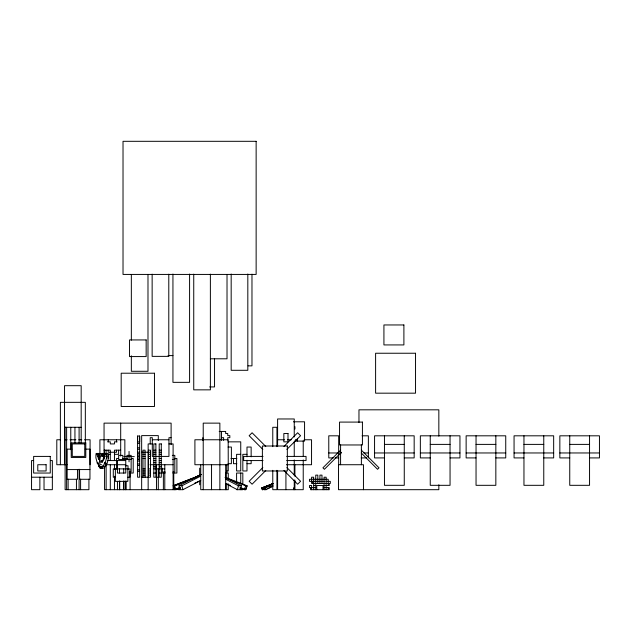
<?xml version="1.0" encoding="UTF-8"?>
<svg xmlns="http://www.w3.org/2000/svg" width="631" height="631" viewBox="0 0 631 631"><rect width="100%" height="100%" fill="white"/><g stroke="black" fill="none" stroke-linecap="round" stroke-linejoin="round"><path stroke-width="0.95" d="M137.582 436.029L137.582 441.913L139.656 441.913L139.656 436.029L137.582 436.029L137.582 477.21L139.656 477.21L139.656 436.029M240.348 489.688L241.357 485.775L238.415 485.775L237.406 489.688L225.504 483.559M99.903 453.444L96.275 453.444L95.896 454.912L95.896 457.854L97.419 463.738L98.759 463.738M100.282 457.854L98.941 457.854L98.562 459.329L97.797 456.387L98.562 453.444L99.319 456.387L100.084 453.444M97.419 463.738L97.797 462.271L98.941 466.68L100.282 466.68M98.941 466.68L99.319 465.205L100.084 468.147L104.375 468.147L104.762 466.68M101.607 456.387L102.372 453.444L108.185 453.444L108.564 457.854L107.041 463.738L105.03 463.738L104.651 462.271L103.508 466.68L105.519 466.68L106.434 463.146M105.227 456.387L102.372 456.387L103.129 453.444L103.894 456.387L104.651 453.444L105.03 454.912L105.416 453.444L105.795 454.912L106.174 453.444L106.552 454.912L106.552 457.854L105.03 463.738M100.084 468.147L100.463 466.68L100.85 468.147L101.228 466.68L101.607 468.147L101.985 466.68L102.372 468.147L103.129 465.205L103.508 466.68M103.326 460.796L101.985 460.796L101.607 462.271L101.228 460.796M244.355 489.688L245.688 485.775L247.107 485.775L245.774 489.688L244.315 489.688L239.756 487.905M294.22 487.976L293.636 489.688L294.227 487.976L293.589 487.976M262.835 467.571L249.142 481.264L252.084 484.206L265.777 470.513M283.934 446.464L297.627 432.771L300.569 435.713L286.876 449.406M340.582 450.171L322.93 467.816L324.405 469.29L341.371 452.317M179.985 489.688L178.975 485.775L201.092 474.394M178.975 485.775L181.917 485.775L200.626 476.145M180.269 488.844L178.494 489.688L182.927 489.688L200.784 480.491M264.736 489.688L264.302 487.976L273.176 483.409L267.102 486.312M264.302 487.976L265.588 487.976L272.852 484.237M264.089 489.688L266.03 489.688L273.294 485.949M190.712 479.457L201.36 474.394M194.474 483.362L198.907 481.256M267.883 488.441L272.253 486.367M173.225 485.775L174.645 485.775L175.986 489.688L180.545 487.905L175.986 489.688L174.535 489.688L173.225 485.775L200.768 475.104L174.117 485.42M174.645 485.775L197.606 476.886M174.558 489.688L179.149 487.905L174.535 489.688L173.738 487.337M264.823 488.978L262.354 489.688L261.77 487.976L272.813 483.701M272.513 484.056L261.77 487.976L262.362 489.688L265.123 488.615M269.421 487.195L272.182 486.122M176.443 485.065L181.042 483.291M182.88 482.573L189.316 480.088M261.77 487.976L272.939 483.654M272.695 483.985L262.386 487.976L262.985 489.688L264.689 489.025M262.354 489.688L264.933 488.686M269.847 487.029L272.418 486.028M168.051 355.6L172.941 355.6M210.383 358.794L227.018 358.794L227.018 274.438M248.062 365.854L251.974 365.854L251.974 274.177M209.642 386.929L214.54 386.929L214.54 358.558M293.423 421.8L304.56 421.8L304.56 441.101L294.425 441.101M64.536 427.29L81.178 427.29M219.202 431.446L225.669 431.446L225.669 433.529L227.752 433.529L227.752 435.611L229.834 435.611L229.834 437.685L227.752 437.685L227.752 440.186M362.076 435.816L368.37 435.816L368.37 457.917M171.025 437.685L168.95 437.685L168.95 456.41L152.308 456.41L152.308 437.685L150.225 437.685L150.225 443.932M221.528 437.685L223.611 437.685L223.611 440.359M60.497 439.768L56.798 439.768L56.798 464.724L67.075 464.724M65.119 439.768L67.075 439.768M70.017 439.768L75.886 439.768M78.82 439.768L81.762 439.768M84.53 439.768L90.075 439.768L90.075 464.724M152.308 439.768L168.95 439.768M277.601 439.768L284.455 439.768M287.389 439.768L291.301 439.768M295.395 439.768L297.351 439.768M304.15 439.768L311.548 439.768L311.548 464.724L286.411 464.724M107.617 441.85L110.299 441.85L110.299 443.932L114.456 443.932L114.456 441.85L117.129 441.85M228.02 441.85L240.742 441.85L240.742 470.971L236.586 470.971L236.586 454.328L240.742 454.328M137.582 443.38L139.656 443.38M152.308 443.932L148.151 443.932L148.151 489.688M168.95 443.932L173.107 443.932L173.107 489.688M384.46 444.39L404.266 444.39M430.247 444.39L450.053 444.39M476.042 444.39L495.84 444.39M523.959 444.39L543.764 444.39M569.746 444.39L589.551 444.39M228.059 447.048L231.388 447.048L231.388 463.69L228.059 463.69M137.582 447.789L139.656 447.789M71.839 449.13L67.075 449.13L67.075 479.284L77.471 479.284L77.471 469.582M85.185 449.13L89.957 449.13L89.957 479.284L79.553 479.284L79.553 469.582M137.582 449.264L139.656 449.264M104.052 450.171L110.299 450.171L110.299 460.567M120.695 450.171L114.456 450.171L114.456 460.567M153.806 450.171L155.881 450.171M159.209 450.171L161.291 450.171M137.582 452.206L139.656 452.206M141.659 452.246L150.478 452.246M153.806 452.246L155.881 452.246M159.209 452.246L161.291 452.246M328.775 452.963L338.673 452.963L338.673 435.816L328.775 435.816L328.775 457.917L333.271 457.917M339.612 452.963L341.505 452.963M363.874 452.963L368.37 452.963M374.562 452.963L414.165 452.963M420.349 452.963L459.952 452.963M466.135 452.963L505.739 452.963M514.06 452.963L553.663 452.963M559.847 452.963L599.45 452.963M137.582 453.673L139.656 453.673M108.635 454.328L110.299 454.328M114.456 454.328L118.612 454.328L118.612 450.171M142.985 454.328L145.067 454.328M148.395 454.328L150.478 454.328M153.806 454.328L155.881 454.328M159.209 454.328L161.291 454.328M246.989 454.328L242.825 454.328L242.825 470.971L246.989 470.971L246.989 460.204M106.552 454.912L108.564 454.912M137.582 455.148L139.656 455.148M172.318 455.369L174.811 455.369L174.811 472.004L172.894 472.004M97.797 456.387L99.903 456.387M106.174 456.387L108.185 456.387M142.985 456.41L145.067 456.41M148.395 456.41L150.478 456.41M263.024 456.41L243.661 456.41L243.661 460.567L263.024 460.567M286.687 456.41L306.051 456.41L306.051 460.567L286.687 460.567M123.85 456.615L134.253 456.615M137.582 456.615L139.656 456.615M106.552 457.854L108.564 457.854M335.069 457.917L338.673 457.917M361.177 457.917L366.572 457.917M384.46 457.917L374.562 457.917L374.562 435.816L414.165 435.816L414.165 457.917L404.266 457.917M430.247 457.917L420.349 457.917L420.349 435.816L459.952 435.816L459.952 457.917L450.053 457.917M476.042 457.917L466.135 457.917L466.135 435.816L505.739 435.816L505.739 457.917L495.84 457.917M523.959 457.917L514.06 457.917L514.06 435.816L553.663 435.816L553.663 457.917L543.764 457.917M569.746 457.917L559.847 457.917L559.847 435.816L599.45 435.816L599.45 457.917L589.551 457.917M137.582 458.09L139.656 458.09M118.533 458.485L116.577 458.485L116.577 469.164M122.446 458.485L127.344 458.485M131.256 458.485L133.212 458.485L133.212 473.045L129.213 473.045M142.985 458.485L145.067 458.485M148.395 458.485L150.478 458.485M153.806 458.485L155.881 458.485M159.209 458.485L161.291 458.485M174.937 458.485L176.893 458.485L176.893 473.045L172.894 473.045M230.962 458.485L236.83 458.485M131.138 459.526L118.66 459.526L118.66 455.369L122.816 455.369L122.816 459.526M137.582 459.557L139.656 459.557M172.318 459.526L174.811 459.526M33.443 460.567L31.55 460.567L31.55 489.688L39.871 489.688L39.871 477.21M50.456 460.567L52.349 460.567L52.349 489.688L44.028 489.688L44.028 477.21M107.617 460.567L117.129 460.567M153.806 460.567L155.881 460.567M159.209 460.567L161.291 460.567M137.582 461.032L139.656 461.032M153.806 462.649L155.881 462.649M159.209 462.649L161.291 462.649M236.791 463.69L233.47 463.69L233.47 458.792M246.989 463.69L251.146 463.69L251.146 460.748M137.582 463.974L139.656 463.974M101.559 464.724L99.895 464.724L99.895 439.768L124.851 439.768L124.851 458.966M106.016 464.724L116.948 464.724M117.453 464.724L125.766 464.724M149.997 464.724L173.107 464.724M228.185 464.724L194.908 464.724L194.908 439.768L228.185 439.768L228.264 470.971L226.6 470.971M137.582 465.441L139.656 465.441M125.34 465.765L128.014 465.765L128.014 469.33M153.806 466.806L155.881 466.806M159.209 466.806L161.291 466.806M117.287 468.888L113.288 468.888L113.288 477.21L115.37 477.21M117.453 468.888L129.931 468.888L129.931 477.21L127.848 477.21M142.985 468.888L145.067 468.888M148.395 468.888L150.478 468.888M153.806 468.888L155.881 468.888M156.472 468.888L164.786 468.888M67.075 469.567L89.957 469.567M137.582 469.85L139.656 469.85M142.985 470.971L145.067 470.971M148.395 470.971L150.478 470.971M137.582 471.325L139.656 471.325M129.213 472.004L131.138 472.004L131.138 455.369L126.973 455.369L126.973 459.526M165.212 472.004L162.333 472.004L162.333 468.17M142.985 473.045L145.067 473.045M148.395 473.045L150.478 473.045M153.806 473.045L155.881 473.045M159.209 473.045L165.148 473.045M225.772 473.045L228.264 473.045L228.264 478.921M142.985 475.127L145.067 475.127M148.395 475.127L150.478 475.127M31.55 477.21L52.349 477.21M141.659 477.21L150.478 477.21L150.478 450.171L148.395 450.171L148.395 477.21M156.338 477.21L158.302 477.21M324.224 481.366L309.505 481.366L309.505 479.284L328.223 479.284L328.223 485.523M325.801 481.366L330.305 481.366L330.305 483.449L311.588 483.449L311.588 477.21L313.67 477.21L313.67 489.688M313.67 485.523L315.745 485.523M324.066 485.523L329.264 485.523L329.264 483.449M315.745 487.605L309.505 487.605L309.505 485.523L311.588 485.523L311.588 489.688M324.066 487.605L329.264 487.605L329.264 489.688L310.547 489.688L310.547 487.605M236.586 489.688L242.825 489.688M225.993 477.596L247.084 485.775L245.751 489.688L241.184 487.905M225.488 477.951L245.688 485.775M225.188 477.344L230.512 479.875M240.064 488.844L241.839 489.688M226.75 483.788L230.299 485.468M225.196 477.462L241.357 485.775M225.661 479.213L238.415 485.775M361.382 450.171L379.026 467.816L377.559 469.29L361.263 452.995M265.777 446.464L252.084 432.771L249.142 435.713L262.835 449.406M286.876 467.571L300.569 481.264L297.627 484.206L283.934 470.513M265.588 487.976L266.03 489.688M181.917 485.775L182.927 489.688M102.372 453.444L103.129 456.387L103.894 453.444L104.651 456.387L103.894 459.329L103.508 457.854L102.372 462.271L101.985 460.796M101.607 453.444L102.372 456.387M100.084 456.387L99.319 453.444L98.562 456.387L97.797 453.444L97.419 454.912L97.04 453.444L96.661 454.912L96.275 453.444M98.941 457.854L100.084 462.271M589.551 435.816L589.551 485.318L569.746 485.318L569.746 435.816M543.764 435.816L543.764 485.318L523.959 485.318L523.959 435.816M495.84 435.816L495.84 485.318L476.042 485.318L476.042 435.816M450.053 435.816L450.053 485.318L430.247 485.318L430.247 435.816M438.837 436.116L438.837 409.819L358.968 409.819L358.968 422.478M438.837 484.813L438.837 489.688L338.5 489.688L338.5 464.724L363.456 464.724L363.456 489.688M404.266 435.816L404.266 485.318L384.46 485.318L384.46 435.816M361.382 444.871L361.382 464.724M340.582 444.871L340.582 464.724M338.673 453.792L338.673 464.937M328.223 487.605L328.223 489.688M326.148 489.688L326.148 477.21L324.066 477.21L324.066 489.688M323.025 489.688L323.025 485.523L316.786 485.523L316.786 489.688M321.984 483.449L321.984 475.127L319.909 475.127L319.909 483.449M317.827 483.449L317.827 475.127L315.745 475.127L315.745 489.688M312.629 481.366L312.629 483.449M303.227 440.73L303.227 456.087M303.227 459.928L303.227 489.688L277.601 489.688L277.601 470.489M297.319 438.687L297.319 441.101M294.906 426.627L294.906 429.033M294.906 464.724L294.906 476.247M294.906 480.088L294.906 489.688M294.243 436.936L294.243 418.968L277.601 418.968L277.601 446.488M294.243 441.692L294.243 456.087M294.243 459.928L294.243 475.285M294.243 480.088L294.243 489.688M285.922 471.444L285.922 489.688M276.938 446.653L276.938 427.29L272.773 427.29L272.773 446.653M276.938 470.324L276.938 489.688L272.773 489.688L272.773 470.324M251.146 456.836L251.146 447.048L246.989 447.048L246.989 456.836M247.817 274.028L247.817 370.294L231.175 370.294L231.175 274.028M242.825 483.811L242.825 473.045L236.586 473.045L236.586 482.833M240.742 473.045L240.742 483.811M228.264 483.811L228.264 489.688L200.729 489.688L200.729 464.724M226.813 464.313L226.813 473.045M226.19 473.045L226.19 477.943M226.19 483.811L226.19 489.688M225.685 464.724L225.685 489.688M221.513 431.446L221.528 440.359M219.864 489.688L219.864 423.133L203.221 423.133L203.221 489.688M211.543 464.724L211.543 489.688M210.383 274.154L210.383 389.848L193.741 389.848L193.741 274.154M202.811 437.685L202.811 440.359M199.664 468.155L199.664 475.009M199.664 480.877L199.664 484.797M189.584 274.051L189.584 382.347L172.941 382.347L172.941 274.051M173.77 473.045L173.77 489.688L104.557 489.688L104.557 466.199M171.111 444.666L171.111 423.133L104.052 423.133L104.052 454.17M168.785 274.185L168.785 356.373L152.142 356.373L152.142 274.185M164.786 464.724L164.786 489.688M163.374 473.045L163.374 489.688M158.302 440.501L158.302 435.611L141.659 435.611L141.659 489.688M158.302 468.565L158.302 489.688M156.472 464.724L156.472 489.688M147.985 274.422L147.985 371.28L131.343 371.28L131.343 355.797M145.067 477.21L145.067 450.171L142.985 450.171L142.985 477.21M131.343 274.422L131.343 340.141M130.096 473.045L130.096 489.688M129.055 451.417L129.055 461.813M127.848 468.888L127.848 481.366L115.37 481.366L115.37 468.888M125.932 480.877L125.932 489.688M125.766 481.366L125.766 489.688M123.857 480.877L123.857 489.688M123.692 468.888L123.692 473.045M123.692 481.366L123.692 489.688M120.695 423.133L120.695 456.087M119.693 480.877L119.693 489.688M119.527 468.888L119.527 473.045M119.527 481.366L119.527 489.688M117.453 481.366L117.453 489.688M116.538 439.768L116.538 441.85M116.538 450.171L116.538 452.246L108.216 452.246L108.216 450.171M114.456 464.724L114.456 469.527M114.456 476.247L114.456 489.688M110.299 464.724L110.299 489.688M108.216 439.768L108.216 441.85M106.134 450.171L106.134 454.328M106.134 464.724L106.134 489.688M104.557 449.556L104.557 457.388M104.052 456.087L104.052 458.011M88.916 479.126L88.916 489.688L65.119 489.688L65.119 427.045M85.335 443.277L85.335 402.333L60.379 402.333L60.379 464.724M81.178 443.277L81.178 385.691L64.536 385.691L64.536 464.724M80.594 479.126L80.594 489.688M79.096 427.29L79.096 442.891M79.096 469.212L79.096 489.688M76.438 479.126L76.438 489.688M74.939 427.29L74.939 442.891M70.775 427.29L70.775 449.714M68.116 479.126L68.116 489.688M66.618 427.29L66.618 489.688M256.139 141.312L123.021 141.312L123.021 274.43L256.139 274.43L256.139 141.312M403.895 324.957L383.924 324.957L383.924 344.928L403.895 344.928L403.895 324.957M146.155 339.935L129.513 339.935L129.513 356.57L146.155 356.57L146.155 339.935M415.537 353.242L375.603 353.242L375.603 393.176L415.537 393.176L415.537 353.242M154.469 373.213L121.191 373.213L121.191 406.49L154.469 406.49L154.469 373.213M362.423 422.092L339.541 422.092L339.541 444.965L362.423 444.965L362.423 422.092M288.004 433.529L283.84 433.529L283.84 441.85L288.004 441.85L288.004 433.529M85.792 442.891L71.232 442.891L71.232 457.451L85.792 457.451L85.792 442.891M84.751 443.932L72.273 443.932L72.273 456.41L84.751 456.41L84.751 443.932M155.881 443.908L153.806 443.908L153.806 477.21L155.881 477.21L155.881 443.908M161.291 443.908L159.209 443.908L159.209 477.21L161.291 477.21L161.291 443.908M287.334 446.007L262.378 446.007L262.378 470.971L287.334 470.971L287.334 446.007M50.267 456.41L33.632 456.41L33.632 473.045L50.267 473.045L50.267 456.41M125.766 460.567L117.453 460.567L117.453 473.045L125.766 473.045L125.766 460.567M46.11 464.724L37.789 464.724L37.789 470.971L46.11 470.971L46.11 464.724"/></g></svg>
